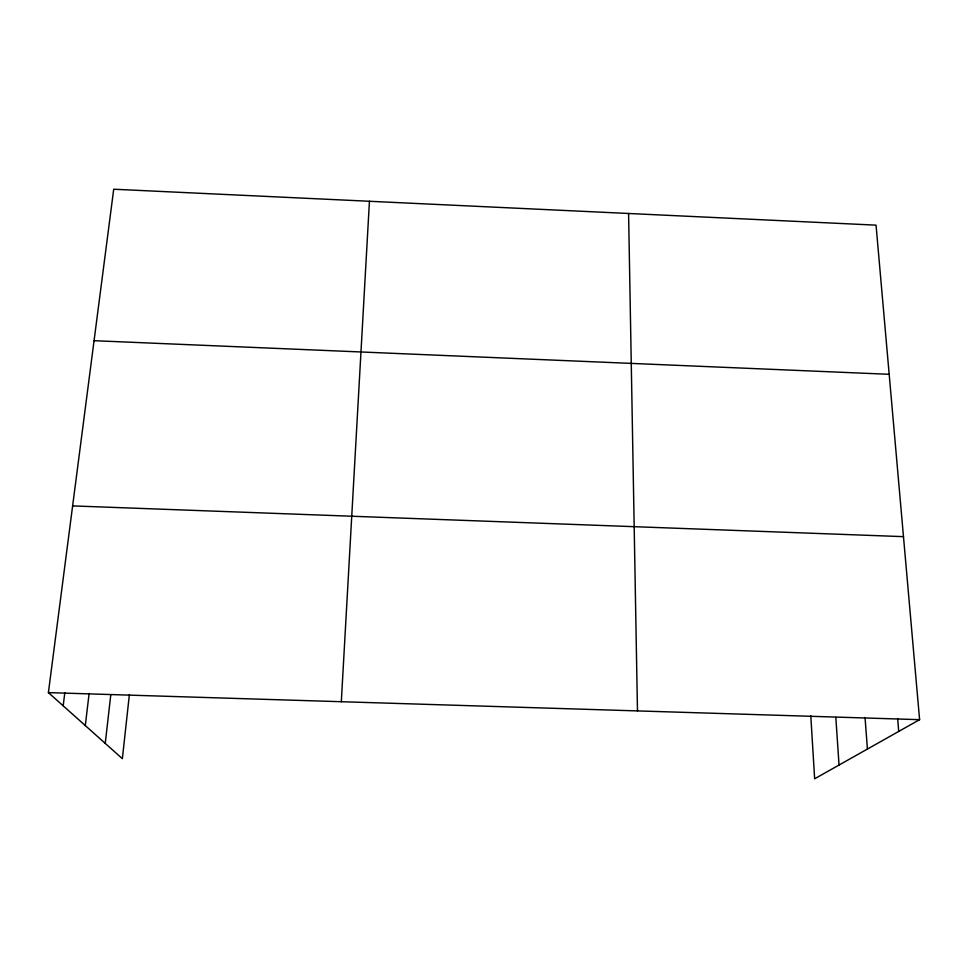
<?xml version="1.0" encoding="UTF-8"?>
<svg xmlns="http://www.w3.org/2000/svg" width="968" height="968" viewBox="0 0 968 968"><rect width="100%" height="100%" fill="white"/><g stroke="black" fill="none" stroke-linecap="round" stroke-linejoin="round"><path stroke-width="1.45" d="M341.317 701.715L369.437 201.271M129.385 694.54L122.367 758.682L48.4 692.616L113.716 189.22L876.04 225.145L919.6 719.672L814.645 778.78L810.785 715.715M105.246 743.388L110.775 694.903M85.293 725.564L89.129 693.403M63.186 705.817L64.832 692.652M48.4 692.616L919.6 719.672M72.624 505.901L903.483 536.647M94.065 340.688L889.181 374.301M897.651 718.522L898.715 731.433M865.053 717.506L867.413 749.063M835.832 717.409L839.038 765.035M628.583 213.48L637.476 710.911"/></g></svg>
